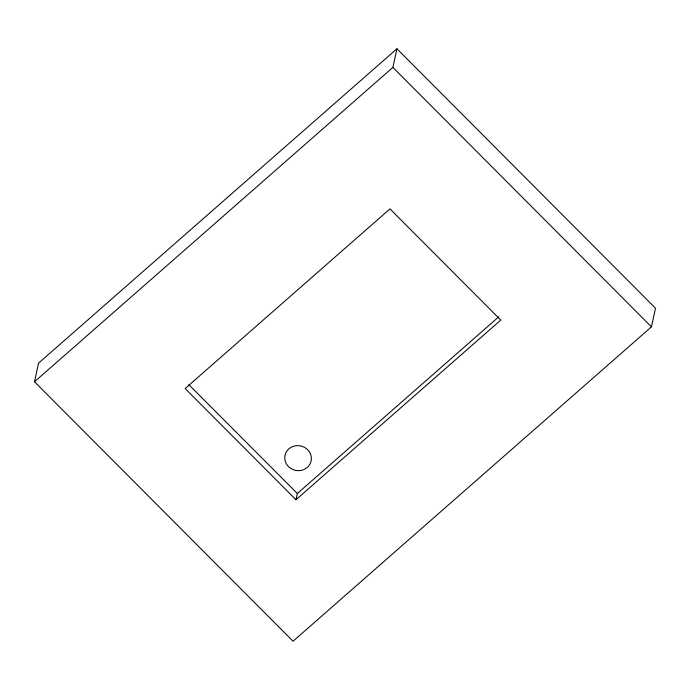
<?xml version="1.0" encoding="UTF-8"?>
<svg xmlns="http://www.w3.org/2000/svg" width="690" height="690" viewBox="0 0 690 690"><rect width="100%" height="100%" fill="white"/><g stroke="black" fill="none" stroke-linecap="round" stroke-linejoin="round"><path stroke-width="1.03" d="M34.5 381.768L38.562 363.147L396.948 48.774L655.5 308.232L651.438 326.853L293.052 641.226L34.5 381.768L392.895 67.396L396.948 48.774M295.976 499.733L500.768 320.091L389.962 208.898L185.17 388.539L295.976 499.733L297.33 493.523L498.887 316.719M392.895 67.396L651.438 326.853M188.801 384.615L297.33 493.523M288.463 466.569A13.36 12.48 12.3 0 0 310.854 461.964A13.36 12.48 12.3 0 0 294.863 445.913A13.36 12.48 12.3 0 0 288.463 466.569"/></g></svg>
